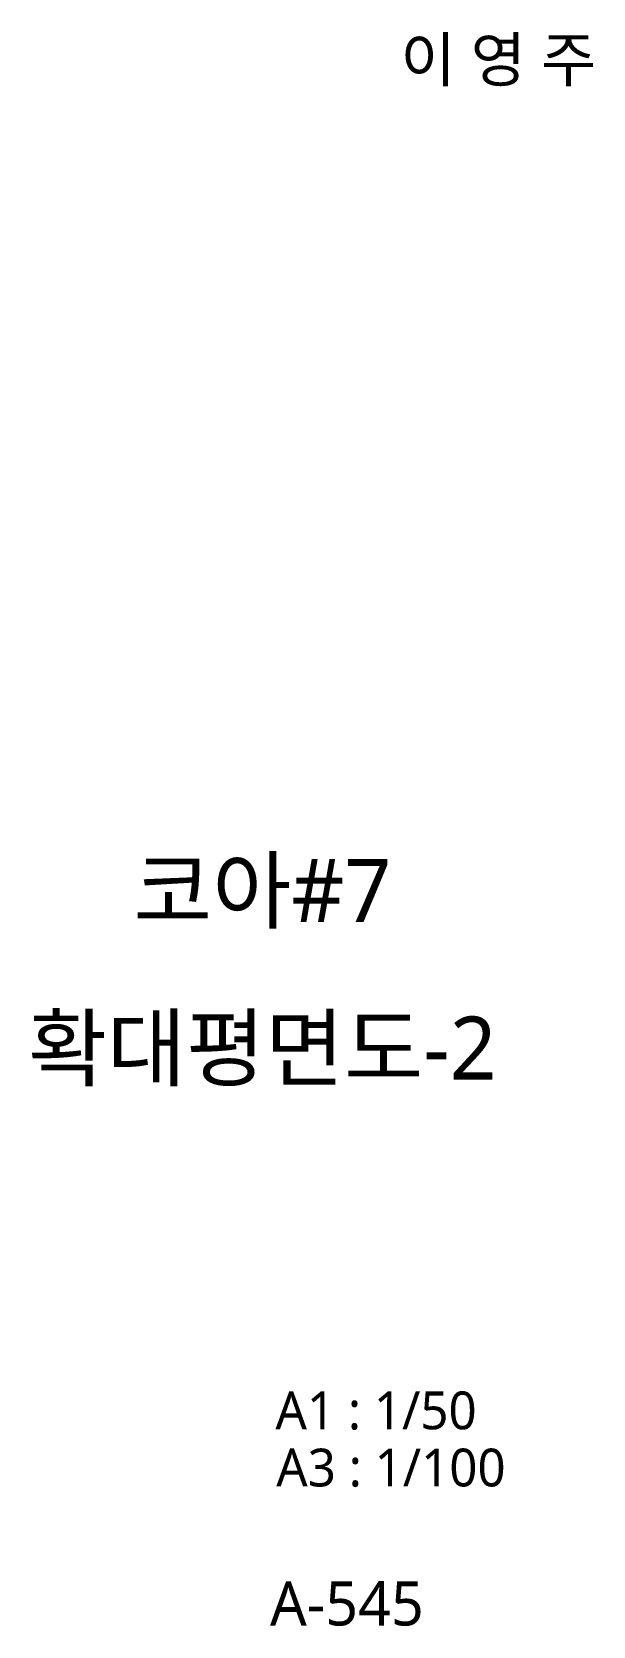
# Model space of a CAD drawing. Header units: millimetres. Extents: x 1467181 to 1850972, y 836037 to 895281.
# Drawn here: x 1545116 to 1547344, y 874037 to 880363 of the extents above; entities that cross this region are included whole.
import ezdxf
from ezdxf.enums import TextEntityAlignment as Align

# ---------------------------------------------------------------- set-up
doc = ezdxf.new("R2010")
doc.units = ezdxf.units.MM
doc.header["$MEASUREMENT"] = 0
doc.layers.add('A-BORD-TEXT', color=3, linetype='CONTINUOUS', lineweight=25)
doc.styles.add('맑은고딕', font='malgun.ttf')

msp = doc.modelspace()

# ---------------------------------------------------------------- texts
at = {"layer": 'A-BORD-TEXT', "style": '맑은고딕'}
for s, height, p in [('이 영 주', 175, (1547356.3, 880165.5)), ('A1 : 1/50', 150, (1546881.5, 874817.8)), ('A3 : 1/100', 150, (1546996.4, 874591)), ('A-545', 175, (1546671.7, 874039.2))]:
    msp.add_text(s, height=height, dxfattribs=at).set_placement(p, align=Align.RIGHT)
for s, p in [('코아#7', (1546030.7, 876955.6)), ('확대평면도-2', (1546030.7, 876330.6))]:
    msp.add_text(s, height=250, dxfattribs=at).set_placement(p, align=Align.MIDDLE_CENTER)

doc.saveas('drawing.dxf')
